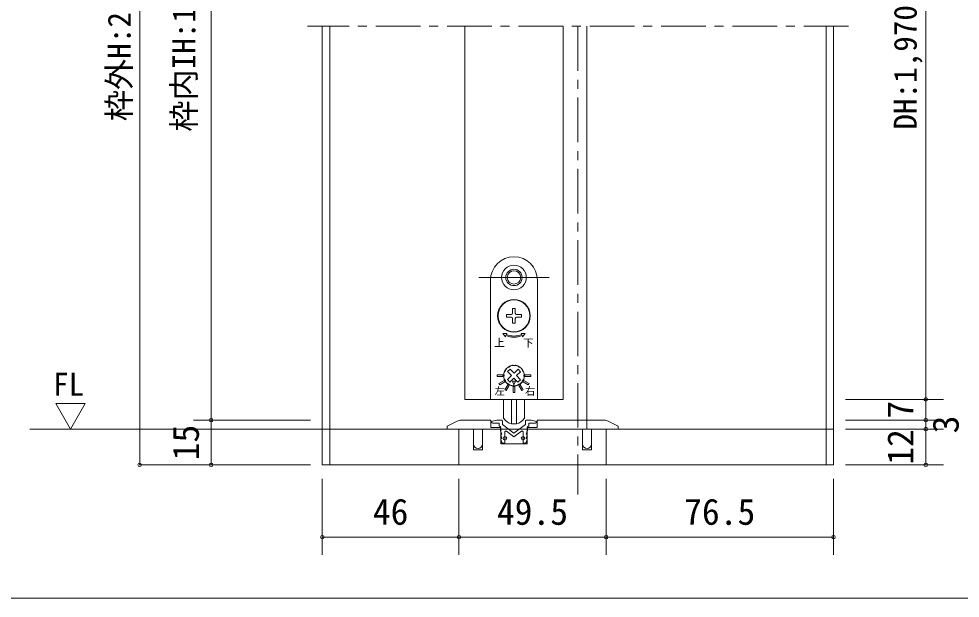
# Model space of a CAD drawing. Units: millimetres on the paper, enlarged 10 times, with parts at other scales. Extents: x -2000 to 2000, y -1385 to 1385.
# Drawn here: x -1454 to -398, y -68 to 582 of the extents above; entities that cross this region are included whole.
import ezdxf
from ezdxf.enums import TextEntityAlignment as Align

# ---------------------------------------------------------------- set-up
doc = ezdxf.new("R2010")
doc.units = ezdxf.units.MM
doc.header["$LTSCALE"] = 10
doc.header["$PDMODE"] = 32
doc.header["$PDSIZE"] = 4
doc.linetypes.add('CHAIN1', pattern=[8, 5, -1, 1, -1])
doc.linetypes.add('USER1', pattern=[19.05, 12.7, -6.35])
for name, color, linetype, lineweight in [('1-1_0', 7, 'Continuous', 20), ('2-0', 7, 'Continuous', 20), ('3-0', 7, 'Continuous', 20)]:
    doc.layers.add(name, color=color, linetype=linetype, lineweight=lineweight)
doc.styles.add('ＭＳ ゴシック', font='')
doc.styles.get('ＭＳ ゴシック').set_extended_font_data('MS Gothic')

msp = doc.modelspace()

# ---------------------------------------------------------------- linework, layer by layer
at = {"layer": '1-1_0'}
msp.add_lwpolyline([(380, -67.5), (-1950, -67.5), (-1950, 1335)], dxfattribs=at)
at = {"layer": '2-0', "color": 4, "lineweight": 9}
for p, q in [((-1317.97, 1065.87), (-1317.97, 82.05)), ((-1237.81, 945.87), (-1237.81, 132.05)), ((-436.41, 148.72), (-436.41, 919.2)), ((-416.41, 155.39), (-526.55, 155.39)), ((-436.41, 155.39), (-436.41, 132.05)), ((-1257.81, 132.05), (-1126.55, 132.05)), ((-1237.81, 132.05), (-1237.81, 82.05)), ((-416.41, 132.05), (-526.55, 132.05)), ((-436.41, 132.05), (-436.41, 122.05)), ((-1113.22, 122.05), (-1441.15, 122.05)), ((-416.41, 122.05), (-526.55, 122.05)), ((-436.41, 122.05), (-436.41, 82.05)), ((-1317.97, 82.05), (-1136.3, 82.05)), ((-1257.81, 82.05), (-1126.55, 82.05)), ((-416.41, 82.05), (-526.55, 82.05)), ((-1113.22, -19.05), (-1113.22, 66.24)), ((-959.89, -19.05), (-959.89, 66.24)), ((-794.89, -19.05), (-794.89, 66.24)), ((-539.89, -19.05), (-539.89, 66.24)), ((-1113.22, 0.95), (-959.89, 0.95)), ((-959.89, 0.95), (-794.89, 0.95)), ((-794.89, 0.95), (-539.89, 0.95))]:
    msp.add_line(p, q, dxfattribs=at)
at = {"layer": '2-0', "linetype": 'CHAIN1'}
for p, q in [((-523.22, 573.72), (-1129.89, 573.72)), ((-826.55, 573.72), (-826.55, 48.72))]:
    msp.add_line(p, q, dxfattribs=at)
at = {"layer": '2-0'}
for p, q in [((-1113.22, 573.72), (-1113.22, 82.05)), ((-1104.89, 573.72), (-1104.89, 82.05)), ((-953.22, 573.72), (-953.22, 155.39)), ((-843.22, 573.72), (-843.22, 155.39)), ((-816.55, 573.72), (-816.55, 122.05)), ((-548.22, 573.72), (-548.22, 82.05)), ((-539.89, 573.72), (-539.89, 82.05)), ((-953.22, 155.39), (-843.22, 155.39)), ((-973.22, 125.39), (-962, 131)), ((-924.05, 132.05), (-957.53, 132.05)), ((-924.05, 132.05), (-924.05, 123.72)), ((-923.22, 129.72), (-923.22, 129.92)), ((-917.33, 132.03), (-922.44, 130.89)), ((-922.22, 128.72), (-918.77, 128.72)), ((-918.77, 128.72), (-914.89, 128.72)), ((-917.11, 132.05), (-912, 132.05)), ((-914.89, 127.47), (-914.89, 128.72)), ((-914.89, 125.8), (-914.89, 127.47)), ((-911, 131.05), (-911, 127.05)), ((-911, 127.05), (-898.22, 117.47)), ((-898.22, 117.47), (-885.44, 127.05)), ((-885.44, 131.05), (-885.44, 127.05)), ((-879.33, 132.05), (-884.44, 132.05)), ((-881.55, 125.8), (-881.55, 128.72)), ((-877.66, 128.72), (-881.55, 128.72)), ((-879.11, 132.03), (-874, 130.89)), ((-874.22, 128.72), (-877.66, 128.72)), ((-873.22, 129.92), (-873.22, 129.72)), ((-797.25, 132.05), (-872.39, 132.05)), ((-872.39, 132.05), (-872.39, 123.72)), ((-781.55, 125.39), (-792.77, 131)), ((-973.22, 122.05), (-973.22, 125.39)), ((-959.89, 122.05), (-973.22, 122.05)), ((-943.55, 122.05), (-959.89, 122.05)), ((-959.89, 122.05), (-959.89, 82.05)), ((-943.55, 122.05), (-943.55, 98.72)), ((-912.89, 122.05), (-933.55, 122.05)), ((-933.55, 122.05), (-933.55, 98.72)), ((-912.89, 123.72), (-924.05, 123.72)), ((-914.89, 125.8), (-913.22, 124.55)), ((-913.22, 120.51), (-913.22, 124.55)), ((-913.18, 120.27), (-911.73, 116.42)), ((-912.89, 123.72), (-912.89, 105.39)), ((-912.29, 116.42), (-911.73, 116.42)), ((-908.39, 107.09), (-908.39, 118.93)), ((-898.22, 113.3), (-906.79, 119.73)), ((-898.22, 113.3), (-889.65, 119.73)), ((-888.05, 107.05), (-888.05, 118.93)), ((-883.26, 120.27), (-884.72, 116.39)), ((-884.12, 116.39), (-884.72, 116.39)), ((-872.39, 123.72), (-883.55, 123.72)), ((-883.55, 123.72), (-883.55, 105.39)), ((-821.22, 122.05), (-883.55, 122.05)), ((-881.55, 125.8), (-883.22, 124.55)), ((-883.22, 120.51), (-883.22, 124.55)), ((-821.22, 98.72), (-821.22, 122.05)), ((-794.89, 122.05), (-811.22, 122.05)), ((-811.22, 98.72), (-811.22, 122.05)), ((-794.89, 122.05), (-781.55, 122.05)), ((-794.89, 82.05), (-794.89, 122.05)), ((-781.55, 122.05), (-781.55, 125.39)), ((-912.93, 115.56), (-911.69, 111.42)), ((-911.83, 106.89), (-912.93, 110.56)), ((-912.29, 111.42), (-911.69, 111.42)), ((-911.19, 106.42), (-909.05, 106.42)), ((-885.22, 106.39), (-887.39, 106.39)), ((-883.48, 115.53), (-884.72, 111.39)), ((-884.12, 111.39), (-884.72, 111.39)), ((-884.58, 106.86), (-883.48, 110.53)), ((-933.55, 98.72), (-943.55, 98.72)), ((-883.55, 105.39), (-912.89, 105.39)), ((-811.22, 98.72), (-821.22, 98.72)), ((-1113.22, 82.05), (-539.89, 82.05)), ((-959.89, 82.05), (-794.89, 82.05))]:
    msp.add_line(p, q, dxfattribs=at)
at = {"layer": '2-0', "color": 2, "linetype": 'USER1', "lineweight": 18}
msp.add_line((-937.72, 292.05), (-858.72, 292.05), dxfattribs=at)
at = {"layer": '2-0', "lineweight": 18}
for p, q in [((-924.55, 289.05), (-924.55, 155.39)), ((-871.89, 155.39), (-871.89, 289.05)), ((-896.72, 257.39), (-899.72, 257.39)), ((-899.72, 251.89), (-899.72, 257.39)), ((-896.72, 251.89), (-896.72, 257.39)), ((-901.05, 247.55), (-906.55, 247.55)), ((-899.72, 240.72), (-899.72, 246.22)), ((-896.72, 240.72), (-896.72, 246.22)), ((-889.89, 250.55), (-895.39, 250.55)), ((-889.89, 247.55), (-895.39, 247.55)), ((-889.89, 250.55), (-889.89, 247.55)), ((-896.72, 240.72), (-899.72, 240.72)), ((-905.58, 177.66), (-901.05, 182.09)), ((-901.05, 182.09), (-905.47, 186.62)), ((-898.18, 184.88), (-893.65, 189.3)), ((-902.79, 174.8), (-905.58, 177.66)), ((-902.79, 174.8), (-898.25, 179.22)), ((-893.83, 174.69), (-898.25, 179.22)), ((-890.97, 177.48), (-893.83, 174.69)), ((-924.55, 155.39), (-871.89, 155.39)), ((-909.89, 134.94), (-909.89, 155.39)), ((-901.14, 155.39), (-901.14, 127.87)), ((-895.3, 155.39), (-895.3, 127.87)), ((-886.55, 155.39), (-886.55, 134.94)), ((-901.14, 127.87), (-895.3, 127.87))]:
    msp.add_line(p, q, dxfattribs=at)
for points in [[(-901.05, 250.55), (-906.55, 250.55), (-906.55, 247.55)], [(-906.89, 228.11), (-906.38, 229.34), (-910.71, 229.34), (-907.91, 225.65), (-907.4, 226.88)], [(-889.03, 226.88), (-888.52, 225.65), (-885.73, 229.34), (-890.06, 229.34), (-889.54, 228.11)], [(-898.18, 184.88), (-902.61, 189.41), (-905.47, 186.62)], [(-890.97, 177.48), (-895.39, 182.02), (-890.86, 186.44), (-893.65, 189.3)]]:
    msp.add_lwpolyline(points, dxfattribs=at)
for points in [[(-917.22, 181.22), (-910.55, 181.22), (-910.55, 182.89), (-917.22, 182.89)], [(-879.22, 182.89), (-885.89, 182.89), (-885.89, 181.22), (-879.22, 181.22)], [(-914.26, 171.83), (-908.48, 175.16), (-909.32, 176.61), (-915.09, 173.27)], [(-907, 165.18), (-903.66, 170.95), (-905.11, 171.79), (-908.44, 166.01)], [(-898.35, 171.72), (-896.63, 175.7), (-899.96, 175.74)], [(-897.39, 169.72), (-899.05, 169.72), (-899.05, 163.05), (-897.39, 163.05)], [(-888, 166.01), (-891.33, 171.79), (-892.77, 170.95), (-889.44, 165.18)], [(-881.35, 173.27), (-887.12, 176.61), (-887.95, 175.16), (-882.18, 171.83)]]:
    msp.add_lwpolyline(points, close=True, dxfattribs=at)
at = {"layer": '2-0'}
msp.add_lwpolyline([(-1395.46, 122.05), (-1378.97, 150.74), (-1412.16, 150.74)], close=True, dxfattribs=at)
at = {"layer": '2-0', "lineweight": 18}
for centre, radius in [((-898.22, 292.05), 13.83), ((-898.22, 292.05), 9.17), ((-898.22, 292.05), 7.5), ((-898.22, 249.05), 18.33), ((-898.22, 249.05), 17.83)]:
    msp.add_circle(centre, radius, dxfattribs=at)
for centre, radius, start, end in [((-898.22, 289.05), 26.33, 0, 180), ((-901.05, 251.89), 1.33, 270, 360), ((-901.05, 246.22), 1.33, 360, 90), ((-895.39, 251.89), 1.33, 180, 270), ((-895.39, 246.22), 1.33, 90, 180), ((-898.22, 249.05), 24, 247.5, 292.5), ((-898.22, 249.05), 22.67, 247.5, 292.5), ((-898.22, 182.05), 11.67, 98.90298, 201.09702), ((-898.22, 182.05), 11.5, 130.42431, 138.17431), ((-903.51, 188.27), 3.33, 99.87866, 130.42431), ((-898.22, 182.05), 11.17, 116.90028, 121.69834), ((-900.77, 189.81), 3.33, 108.17431, 138.71996), ((-898.22, 182.05), 11.5, 100.42431, 108.17431), ((-899.7, 190.08), 3.33, 69.87866, 100.42431), ((-899.66, 191.27), 2.33, 72.61143, 98.90298), ((-898.22, 195.89), 2.5, 252.61143, 287.38857), ((-898.22, 182.05), 11.17, 86.90028, 91.69834), ((-896.55, 190.05), 3.33, 78.17431, 108.71996), ((-896.77, 191.27), 2.33, 81.09702, 107.38857), ((-898.22, 182.05), 11.67, 338.90298, 81.09702), ((-898.22, 182.05), 11.5, 70.42431, 78.17431), ((-895.48, 189.75), 3.33, 39.87866, 70.42431), ((-898.22, 182.05), 11.17, 56.90028, 61.69834), ((-892.77, 188.14), 3.33, 48.17431, 78.71996), ((-898.22, 182.05), 11.5, 40.42431, 48.17431), ((-906.25, 180.57), 3.33, 159.87866, 190.42431), ((-906.21, 183.73), 3.33, 168.17431, 198.71996), ((-898.22, 182.05), 11.5, 190.42431, 198.17431), ((-898.22, 182.05), 11.5, 160.42431, 168.17431), ((-898.22, 182.05), 11.17, 176.90028, 181.69834), ((-905.91, 184.79), 3.33, 129.87866, 160.42431), ((-898.22, 182.05), 11.17, 146.90028, 151.69834), ((-904.3, 187.5), 3.33, 138.17431, 168.71996), ((-892, 187.35), 3.33, 9.87866, 40.42431), ((-898.22, 182.05), 11.17, 26.90028, 31.69834), ((-890.46, 184.6), 3.33, 18.17431, 48.71996), ((-898.22, 182.05), 11.5, 340.42431, 348.17431), ((-898.22, 182.05), 11.5, 10.42431, 18.17431), ((-898.22, 182.05), 11.17, 356.90028, 1.69834), ((-890.23, 180.38), 3.33, 348.17431, 18.71996), ((-890.19, 183.53), 3.33, 339.87866, 10.42431), ((-905.98, 179.5), 3.33, 198.17431, 228.71996), ((-906.93, 178.69), 2.33, 201.09702, 227.38857), ((-910.2, 175.14), 2.5, 12.61143, 47.38857), ((-898.22, 182.05), 11.17, 206.90028, 211.69834), ((-905.48, 176.19), 2.33, 192.61143, 218.90298), ((-904.44, 176.76), 3.33, 189.87866, 220.42431), ((-898.22, 182.05), 11.67, 218.90298, 321.09702), ((-898.22, 182.05), 11.5, 220.42431, 228.17431), ((-903.67, 175.97), 3.33, 228.17431, 258.71996), ((-898.22, 182.05), 11.17, 236.90028, 241.69834), ((-900.96, 174.36), 3.33, 219.87866, 250.42431), ((-898.22, 182.05), 11.5, 250.42431, 258.17431), ((-899.89, 174.06), 3.33, 258.17431, 288.71996), ((-898.22, 182.05), 11.17, 266.90028, 271.69834), ((-896.74, 174.02), 3.33, 249.87866, 280.42431), ((-898.22, 182.05), 11.5, 280.42431, 288.17431), ((-895.67, 174.29), 3.33, 288.17431, 318.71996), ((-898.22, 182.05), 11.17, 296.90028, 301.69834), ((-892.92, 175.83), 3.33, 279.87866, 310.42431), ((-898.22, 182.05), 11.5, 310.42431, 318.17431), ((-892.13, 176.61), 3.33, 318.17431, 348.71996), ((-890.96, 176.19), 2.33, 321.09702, 347.38857), ((-898.22, 182.05), 11.17, 326.90028, 331.69834), ((-886.24, 175.14), 2.5, 132.61143, 167.38857), ((-890.52, 179.32), 3.33, 309.87866, 340.42431), ((-889.51, 178.69), 2.33, 312.61143, 338.90298), ((-908.22, 134.94), 1.67, 180, 210.56067), ((-898.17, 140.87), 13.33, 210.56067, 257.16143), ((-898.27, 140.87), 13.33, 282.83857, 329.43933), ((-888.22, 134.94), 1.67, 329.43933, 360)]:
    msp.add_arc(centre, radius, start, end, dxfattribs=at)
at = {"layer": '2-0'}
for centre, radius, start, end in [((-957.53, 122.05), 10, 90, 116.56505), ((-922.22, 129.92), 1, 102.52881, 180), ((-922.22, 129.72), 1, 180, 270), ((-917.11, 131.05), 1, 90, 102.52881), ((-917.11, 131.05), 1, 90, 102.52881), ((-917.11, 131.05), 1, 90, 102.52881), ((-917.11, 131.05), 1, 90, 102.52881), ((-912, 131.05), 1, 0, 90), ((-884.44, 131.05), 1, 90, 180), ((-879.33, 131.05), 1, 77.47119, 90), ((-874.22, 129.72), 1, 270, 0), ((-874.22, 129.92), 1, 0, 77.47119), ((-797.25, 122.05), 10, 63.43495, 90), ((-912.55, 120.51), 0.667, 180, 200.55605), ((-912.55, 120.51), 0.667, 180, 200.55605), ((-912.55, 120.51), 0.667, 180, 200.55605), ((-912.55, 120.51), 0.667, 180, 200.55605), ((-912.29, 115.75), 0.667, 90, 196.69924), ((-907.39, 118.93), 1, 53.1301, 180), ((-889.05, 118.93), 1, 0, 126.8699), ((-884.12, 115.72), 0.667, 343.30076, 90), ((-883.89, 120.51), 0.667, 339.44395, 0), ((-883.89, 120.51), 0.667, 339.44395, 0), ((-883.89, 120.51), 0.667, 339.44395, 0), ((-912.29, 110.75), 0.667, 90, 196.69924), ((-911.19, 107.09), 0.667, 196.69924, 270), ((-909.05, 107.09), 0.667, 270, 0), ((-887.39, 107.05), 0.667, 180, 270), ((-885.22, 107.05), 0.667, 270, 343.30076), ((-884.12, 110.72), 0.667, 343.30076, 90), ((-938.55, 105.39), 5, 180, 0), ((-816.22, 105.39), 5, 180, 0)]:
    msp.add_arc(centre, radius, start, end, dxfattribs=at)
at = {"layer": '2-0', "color": 4}
for p in [(-436.41, 155.39), (-1237.81, 132.05), (-436.41, 132.05), (-436.41, 122.05), (-1317.97, 82.05), (-1237.81, 82.05), (-436.41, 82.05), (-1113.22, 0.95), (-959.89, 0.95), (-794.89, 0.95), (-539.89, 0.95)]:
    msp.add_point(p, dxfattribs=at)
at = {"layer": '2-0'}
for p in [(-908.39, 111.72), (-888.05, 111.72)]:
    msp.add_point(p, dxfattribs=at)
at = {"layer": '3-0'}
msp.add_line((-1113.22, 122.05), (-539.89, 122.05), dxfattribs=at)

# ---------------------------------------------------------------- texts
at = {"layer": '2-0', "style": 'ＭＳ ゴシック'}
for s, height, p in [('枠外H:2,036', 25.66, (-1320.47, 467.29)), ('枠内IH:1,985', 25.66, (-1247.85, 455.51)), ('DH:1,970', 25.66, (-438.91, 457.85)), ('7', 29.33, (-441.41, 133.72)), ('3', 29.33, (-390.65, 117.26)), ('15', 29.33, (-1242.81, 87.05)), ('12', 29.33, (-441.41, 82.05))]:
    msp.add_text(s, height=height, rotation=90, dxfattribs=at).set_placement(p, align=Align.BOTTOM_LEFT)
for s, height, p in [('上', 8.55, (-920.3, 211.99)), ('下', 8.55, (-887.97, 211.73)), ('FL', 25.66, (-1415.12, 151.85)), ('左', 8.55, (-919.98, 157.81)), ('右', 8.55, (-886.01, 157.73)), ('46', 29.33, (-1056.55, 5.95)), ('49.5', 29.33, (-917.39, 5.95)), ('76.5', 29.33, (-707.39, 5.95))]:
    msp.add_text(s, height=height, dxfattribs=at).set_placement(p, align=Align.BOTTOM_LEFT)

doc.saveas('drawing.dxf')
